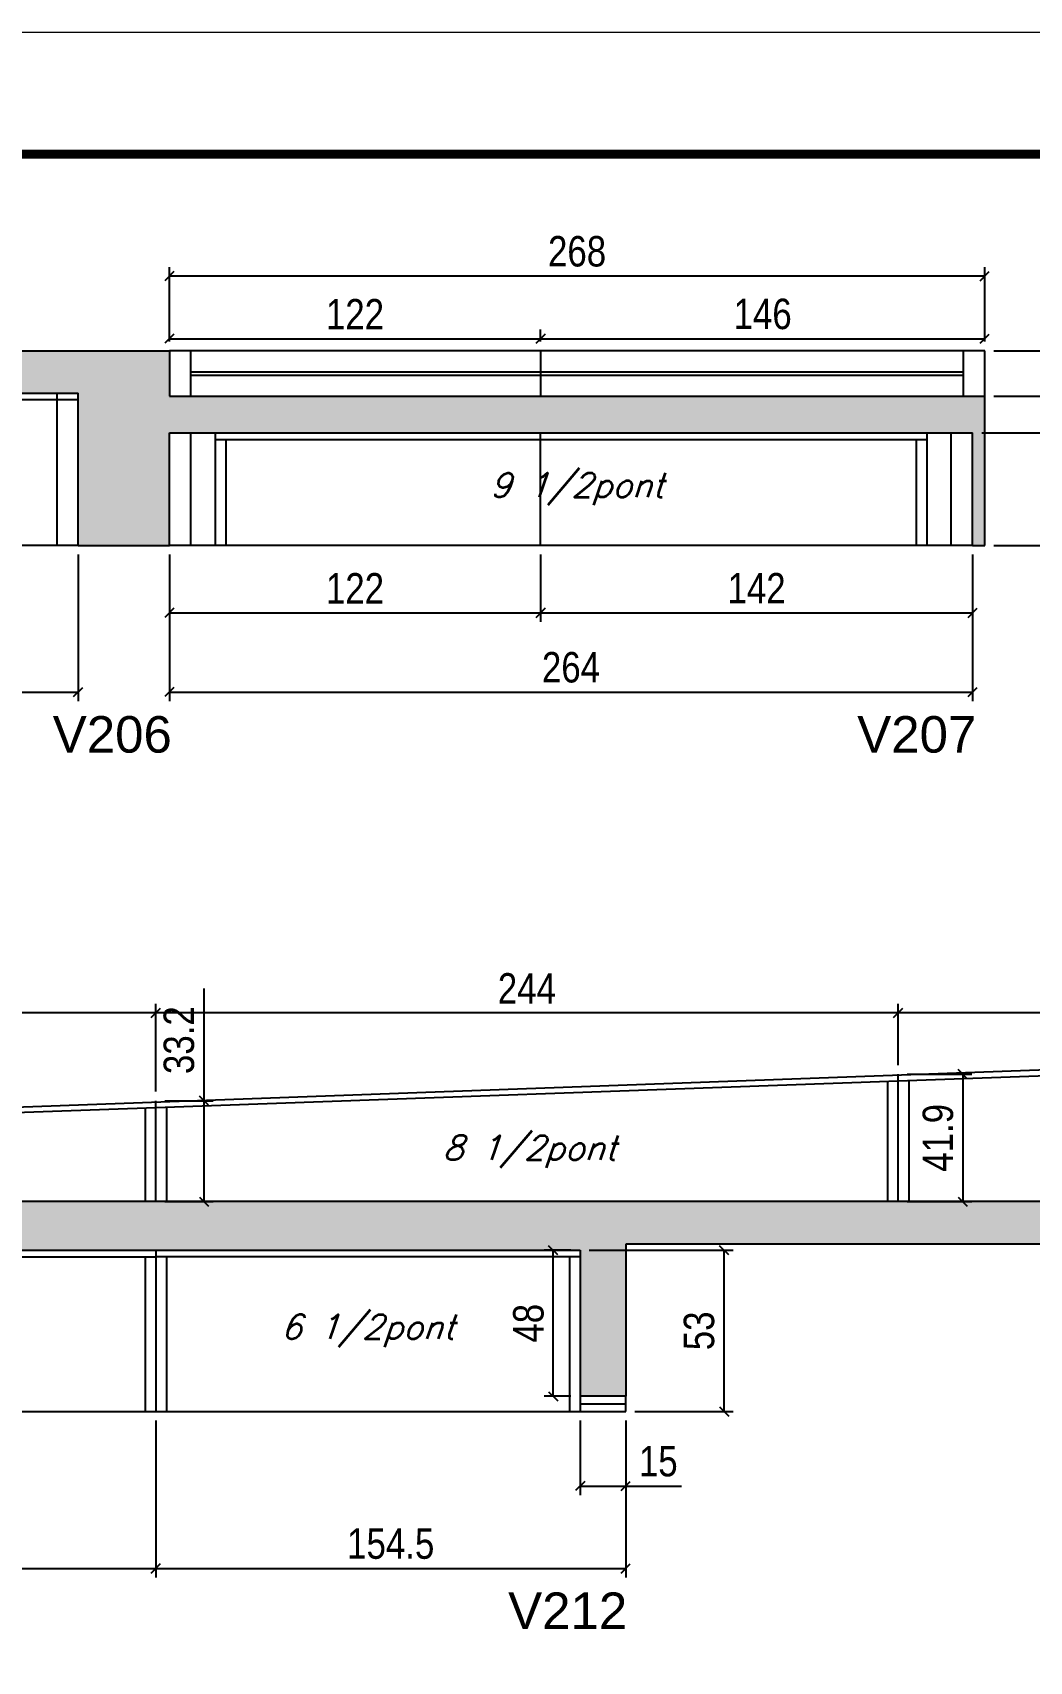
# Model space of a CAD drawing. Extents: x 2603 to 22413, y 1253 to 30260.
# Drawn here: x 3258 to 3586, y 15551 to 16086 of the extents above; entities that cross this region are included whole.
import ezdxf

# ---------------------------------------------------------------- set-up
doc = ezdxf.new("R2010")
doc.units = 0
doc.linetypes.add('DASHED', pattern=[0.75, 0.5, -0.25])
for name, color, linetype in [('5', 5, 'Continuous'), ('COTA', 241, 'Continuous'), ('Painéis', 200, 'Continuous'), ('SARR_2.2x7', 40, 'Continuous'), ('SARR_3.5x7', 81, 'Continuous'), ('SARR_EDITAR', 141, 'Continuous'), ('texto', 7, 'Continuous')]:
    doc.layers.add(name, color=color, linetype=linetype)
doc.layers.add('Folhas', color=255, linetype='Continuous', lineweight=9)
doc.layers.add('SARRAFO DE PRESSAO', color=251, linetype='DASHED', lineweight=9)
doc.styles.add('COTA TECNICA', font='techl___.ttf', dxfattribs={"height": 10})
doc.styles.add('COTA TECNICA-50', font='techl___.ttf', dxfattribs={"height": 9})
doc.styles.add('Romans', font='romans.shx')
doc.styles.get("Standard").update_dxf_attribs({"font": 'arial.ttf'})
doc.dimstyles.new('COTA PAINEL-50', dxfattribs={"dimtxt": 9, "dimasz": 3, "dimexe": 3, "dimexo": 3, "dimgap": 3, "dimtad": 1, "dimdec": 1, "dimzin": 12, "dimdsep": 46, "dimtxsty": 'COTA TECNICA-50', "dimblk1": 'OBLIQUE', "dimblk2": 'OBLIQUE', "dimsah": 1, "dimcen": 0.9, "dimclrd": 4, "dimclre": 4, "dimclrt": 240, "dimadec": 1, "dimazin": 3, "dimtfac": 1, "dimtdec": 1, "dimtmove": 0, "dimatfit": 3, "dimfxl": 1, "dimtolj": 1, "dimtzin": 12, "dimarcsym": 0})
doc.dimstyles.new('PAINEL', dxfattribs={"dimtxt": 10, "dimasz": 3, "dimexe": 3, "dimexo": 3, "dimgap": 3, "dimtad": 1, "dimdec": 1, "dimzin": 12, "dimdsep": 46, "dimtxsty": 'COTA TECNICA', "dimblk1": 'OBLIQUE', "dimblk2": 'OBLIQUE', "dimsah": 1, "dimcen": 0.9, "dimclrd": 4, "dimclre": 4, "dimclrt": 240, "dimadec": 1, "dimazin": 3, "dimtfac": 1, "dimtdec": 1, "dimtmove": 0, "dimatfit": 3, "dimfxl": 1, "dimtolj": 1, "dimtzin": 12, "dimarcsym": 0})

# ---------------------------------------------------------------- blocks, each defined once
blk = doc.blocks.new('9999999999')
at = {"layer": 'Folhas'}
blk.add_lwpolyline([(98138.98, 34190.21), (99623.98, 34190.21), (99623.98, 35240.21), (98138.98, 35240.21)], close=True, dxfattribs=at)
at = {"layer": 'Folhas', "color": 30, "const_width": 3}
blk.add_lwpolyline([(98213.98, 34230.21), (99583.98, 34230.21), (99583.98, 35200.21), (98213.98, 35200.21)], close=True, dxfattribs=at)
blk = doc.blocks.new('_Oblique')
at = {"color": 0, "linetype": 'ByBlock', "lineweight": -2}
blk.add_line((-0.5, -0.5), (0.5, 0.5), dxfattribs=at)
blk = doc.blocks.new('*D358')
at = {"layer": 'COTA', "color": 4, "linetype": 'ByBlock', "lineweight": -2, "transparency": 16777216}
for p, q in [((3053.21, 15914.69), (3053.21, 15866.45)), ((3273.21, 15914.69), (3273.21, 15866.45)), ((3053.21, 15869.45), (3273.21, 15869.45))]:
    blk.add_line(p, q, dxfattribs=at)
at = {"layer": 'Defpoints', "color": 0, "linetype": 'ByBlock', "transparency": 16777216}
for p in [(3053.21, 15917.69), (3273.21, 15917.69), (3273.21, 15869.45)]:
    blk.add_point(p, dxfattribs=at)
at = {"layer": 'COTA', "color": 4, "linetype": 'ByBlock', "lineweight": -2, "transparency": 16777216, "xscale": 3, "yscale": 3, "zscale": 3, "rotation": 180}
blk.add_blockref('_Oblique', (3053.21, 15869.45), dxfattribs=at)
at = {"layer": 'COTA', "color": 4, "linetype": 'ByBlock', "lineweight": -2, "transparency": 16777216, "xscale": 3, "yscale": 3, "zscale": 3}
blk.add_blockref('_Oblique', (3273.21, 15869.45), dxfattribs=at)
at = {"layer": 'COTA', "color": 240, "linetype": 'ByBlock', "transparency": 16777216, "insert": (3163.21, 15877.04), "char_height": 9, "attachment_point": 5, "style": 'COTA TECNICA-50'}
blk.add_mtext('\\A1;220', dxfattribs=at)
blk = doc.blocks.new('*D1994')
at = {"layer": 'COTA', "color": 4, "linetype": 'ByBlock', "lineweight": -2, "transparency": 16777216}
for p, q in [((3303.21, 15914.69), (3303.21, 15866.45)), ((3567.21, 15914.69), (3567.21, 15866.45)), ((3303.21, 15869.45), (3567.21, 15869.45))]:
    blk.add_line(p, q, dxfattribs=at)
at = {"layer": 'Defpoints', "color": 0, "linetype": 'ByBlock', "transparency": 16777216}
for p in [(3303.21, 15917.69), (3567.21, 15917.69), (3567.21, 15869.45)]:
    blk.add_point(p, dxfattribs=at)
at = {"layer": 'COTA', "color": 4, "linetype": 'ByBlock', "lineweight": -2, "transparency": 16777216, "xscale": 3, "yscale": 3, "zscale": 3, "rotation": 180}
blk.add_blockref('_Oblique', (3303.21, 15869.45), dxfattribs=at)
at = {"layer": 'COTA', "color": 4, "linetype": 'ByBlock', "lineweight": -2, "transparency": 16777216, "xscale": 3, "yscale": 3, "zscale": 3}
blk.add_blockref('_Oblique', (3567.21, 15869.45), dxfattribs=at)
at = {"layer": 'COTA', "color": 240, "linetype": 'ByBlock', "transparency": 16777216, "insert": (3435.21, 15877.55), "char_height": 10, "attachment_point": 5, "style": 'COTA TECNICA'}
blk.add_mtext('\\A1;264', dxfattribs=at)
blk = doc.blocks.new('*D1995')
at = {"layer": 'COTA', "color": 4, "linetype": 'ByBlock', "lineweight": -2, "transparency": 16777216}
for p, q in [((3303.21, 15914.69), (3303.21, 15892.51)), ((3425.21, 15914.69), (3425.21, 15892.51)), ((3303.21, 15895.51), (3425.21, 15895.51))]:
    blk.add_line(p, q, dxfattribs=at)
at = {"layer": 'Defpoints', "color": 0, "linetype": 'ByBlock', "transparency": 16777216}
for p in [(3303.21, 15917.69), (3425.21, 15917.69), (3425.21, 15895.51)]:
    blk.add_point(p, dxfattribs=at)
at = {"layer": 'COTA', "color": 4, "linetype": 'ByBlock', "lineweight": -2, "transparency": 16777216, "xscale": 3, "yscale": 3, "zscale": 3, "rotation": 180}
blk.add_blockref('_Oblique', (3303.21, 15895.51), dxfattribs=at)
at = {"layer": 'COTA', "color": 4, "linetype": 'ByBlock', "lineweight": -2, "transparency": 16777216, "xscale": 3, "yscale": 3, "zscale": 3}
blk.add_blockref('_Oblique', (3425.21, 15895.51), dxfattribs=at)
at = {"layer": 'COTA', "color": 240, "linetype": 'ByBlock', "transparency": 16777216, "insert": (3364.21, 15903.57), "char_height": 10, "attachment_point": 5, "style": 'COTA TECNICA'}
blk.add_mtext('\\A1;122', dxfattribs=at)
blk = doc.blocks.new('*D1996')
at = {"layer": 'COTA', "color": 4, "linetype": 'ByBlock', "lineweight": -2, "transparency": 16777216}
for p, q in [((3425.21, 15914.69), (3425.21, 15892.51)), ((3567.21, 15914.69), (3567.21, 15892.51)), ((3425.21, 15895.51), (3567.21, 15895.51))]:
    blk.add_line(p, q, dxfattribs=at)
at = {"layer": 'Defpoints', "color": 0, "linetype": 'ByBlock', "transparency": 16777216}
for p in [(3425.21, 15917.69), (3567.21, 15917.69), (3567.21, 15895.51)]:
    blk.add_point(p, dxfattribs=at)
at = {"layer": 'COTA', "color": 4, "linetype": 'ByBlock', "lineweight": -2, "transparency": 16777216, "xscale": 3, "yscale": 3, "zscale": 3, "rotation": 180}
blk.add_blockref('_Oblique', (3425.21, 15895.51), dxfattribs=at)
at = {"layer": 'COTA', "color": 4, "linetype": 'ByBlock', "lineweight": -2, "transparency": 16777216, "xscale": 3, "yscale": 3, "zscale": 3}
blk.add_blockref('_Oblique', (3567.21, 15895.51), dxfattribs=at)
at = {"layer": 'COTA', "color": 240, "linetype": 'ByBlock', "transparency": 16777216, "insert": (3496.21, 15903.59), "char_height": 10, "attachment_point": 5, "style": 'COTA TECNICA'}
blk.add_mtext('\\A1;142', dxfattribs=at)
blk = doc.blocks.new('*D2000')
at = {"layer": 'COTA', "color": 4, "linetype": 'ByBlock', "lineweight": -2, "transparency": 16777216}
for p, q in [((3054.71, 15629.95), (3054.71, 15578.34)), ((3298.71, 15629.95), (3298.71, 15578.34)), ((3054.71, 15581.34), (3298.71, 15581.34))]:
    blk.add_line(p, q, dxfattribs=at)
at = {"layer": 'Defpoints', "color": 0, "linetype": 'ByBlock', "transparency": 16777216}
for p in [(3054.71, 15632.95), (3298.71, 15632.95), (3298.71, 15581.34)]:
    blk.add_point(p, dxfattribs=at)
at = {"layer": 'COTA', "color": 4, "linetype": 'ByBlock', "lineweight": -2, "transparency": 16777216, "xscale": 3, "yscale": 3, "zscale": 3, "rotation": 180}
blk.add_blockref('_Oblique', (3054.71, 15581.34), dxfattribs=at)
at = {"layer": 'COTA', "color": 4, "linetype": 'ByBlock', "lineweight": -2, "transparency": 16777216, "xscale": 3, "yscale": 3, "zscale": 3}
blk.add_blockref('_Oblique', (3298.71, 15581.34), dxfattribs=at)
at = {"layer": 'COTA', "color": 240, "linetype": 'ByBlock', "transparency": 16777216, "insert": (3176.71, 15589.41), "char_height": 10, "attachment_point": 5, "style": 'COTA TECNICA'}
blk.add_mtext('\\A1;244', dxfattribs=at)
blk = doc.blocks.new('*D2001')
at = {"layer": 'COTA', "color": 4, "linetype": 'ByBlock', "lineweight": -2, "transparency": 16777216}
for p, q in [((3298.71, 15629.95), (3298.71, 15578.34)), ((3453.21, 15629.95), (3453.21, 15578.34)), ((3298.71, 15581.34), (3453.21, 15581.34))]:
    blk.add_line(p, q, dxfattribs=at)
at = {"layer": 'Defpoints', "color": 0, "linetype": 'ByBlock', "transparency": 16777216}
for p in [(3298.71, 15632.95), (3453.21, 15632.95), (3453.21, 15581.34)]:
    blk.add_point(p, dxfattribs=at)
at = {"layer": 'COTA', "color": 4, "linetype": 'ByBlock', "lineweight": -2, "transparency": 16777216, "xscale": 3, "yscale": 3, "zscale": 3, "rotation": 180}
blk.add_blockref('_Oblique', (3298.71, 15581.34), dxfattribs=at)
at = {"layer": 'COTA', "color": 4, "linetype": 'ByBlock', "lineweight": -2, "transparency": 16777216, "xscale": 3, "yscale": 3, "zscale": 3}
blk.add_blockref('_Oblique', (3453.21, 15581.34), dxfattribs=at)
at = {"layer": 'COTA', "color": 240, "linetype": 'ByBlock', "transparency": 16777216, "insert": (3375.96, 15589.45), "char_height": 10, "attachment_point": 5, "style": 'COTA TECNICA'}
blk.add_mtext('\\A1;154.5', dxfattribs=at)
blk = doc.blocks.new('*D1935')
at = {"layer": 'COTA', "color": 4, "linetype": 'ByBlock', "lineweight": -2, "transparency": 16777216}
for p, q in [((3570.21, 15954.69), (3607.09, 15954.69)), ((3604.09, 15917.69), (3604.09, 15954.69)), ((3574.21, 15917.69), (3607.09, 15917.69))]:
    blk.add_line(p, q, dxfattribs=at)
at = {"layer": 'Defpoints', "color": 0, "linetype": 'ByBlock', "transparency": 16777216}
for p in [(3567.21, 15954.69), (3604.09, 15954.69), (3571.21, 15917.69)]:
    blk.add_point(p, dxfattribs=at)
at = {"layer": 'COTA', "color": 4, "linetype": 'ByBlock', "lineweight": -2, "transparency": 16777216, "xscale": 3, "yscale": 3, "zscale": 3}
for p, rotation in [((3604.09, 15954.69), 90), ((3604.09, 15917.69), 270)]:
    blk.add_blockref('_Oblique', p, dxfattribs=dict(at, rotation=rotation))
at = {"layer": 'COTA', "color": 240, "linetype": 'ByBlock', "transparency": 16777216, "insert": (3595.87, 15936.19), "char_height": 10, "attachment_point": 5, "rotation": 90, "style": 'COTA TECNICA'}
blk.add_mtext('\\A1;37', dxfattribs=at)
blk = doc.blocks.new('*D1936')
at = {"layer": 'COTA', "color": 4, "linetype": 'ByBlock', "lineweight": -2, "transparency": 16777216}
for p, q in [((3574.21, 15966.69), (3607.09, 15966.69)), ((3604.09, 15954.69), (3604.09, 15966.69)), ((3570.21, 15954.69), (3607.09, 15954.69))]:
    blk.add_line(p, q, dxfattribs=at)
at = {"layer": 'Defpoints', "color": 0, "linetype": 'ByBlock', "transparency": 16777216}
for p in [(3571.21, 15966.69), (3604.09, 15966.69), (3567.21, 15954.69)]:
    blk.add_point(p, dxfattribs=at)
at = {"layer": 'COTA', "color": 4, "linetype": 'ByBlock', "lineweight": -2, "transparency": 16777216, "xscale": 3, "yscale": 3, "zscale": 3}
for p, rotation in [((3604.09, 15966.69), 90), ((3604.09, 15954.69), 270)]:
    blk.add_blockref('_Oblique', p, dxfattribs=dict(at, rotation=rotation))
at = {"layer": 'COTA', "color": 240, "linetype": 'ByBlock', "transparency": 16777216, "insert": (3596.04, 15960.69), "char_height": 10, "attachment_point": 5, "rotation": 90, "style": 'COTA TECNICA'}
blk.add_mtext('\\A1;12', dxfattribs=at)
blk = doc.blocks.new('*D1937')
at = {"layer": 'COTA', "color": 4, "linetype": 'ByBlock', "lineweight": -2, "transparency": 16777216}
for p, q in [((3604.09, 15981.69), (3604.09, 16000.06)), ((3574.21, 15981.69), (3607.09, 15981.69)), ((3604.09, 15966.69), (3604.09, 15981.69)), ((3574.21, 15966.69), (3607.09, 15966.69))]:
    blk.add_line(p, q, dxfattribs=at)
at = {"layer": 'Defpoints', "color": 0, "linetype": 'ByBlock', "transparency": 16777216}
for p in [(3571.21, 15981.69), (3604.09, 15981.69), (3571.21, 15966.69)]:
    blk.add_point(p, dxfattribs=at)
at = {"layer": 'COTA', "color": 4, "linetype": 'ByBlock', "lineweight": -2, "transparency": 16777216, "xscale": 3, "yscale": 3, "zscale": 3}
for p, rotation in [((3604.09, 15981.69), 90), ((3604.09, 15966.69), 270)]:
    blk.add_blockref('_Oblique', p, dxfattribs=dict(at, rotation=rotation))
at = {"layer": 'COTA', "color": 240, "linetype": 'ByBlock', "transparency": 16777216, "insert": (3595.98, 15992.38), "char_height": 10, "attachment_point": 5, "rotation": 90, "style": 'COTA TECNICA'}
blk.add_mtext('\\A1;15', dxfattribs=at)
blk = doc.blocks.new('*D1938')
at = {"layer": 'COTA', "color": 4, "linetype": 'ByBlock', "lineweight": -2, "transparency": 16777216}
for p, q in [((3574.21, 15981.69), (3638.56, 15981.69)), ((3635.56, 15917.69), (3635.56, 15981.69)), ((3574.21, 15917.69), (3638.56, 15917.69))]:
    blk.add_line(p, q, dxfattribs=at)
at = {"layer": 'Defpoints', "color": 0, "linetype": 'ByBlock', "transparency": 16777216}
for p in [(3571.21, 15981.69), (3635.56, 15981.69), (3571.21, 15917.69)]:
    blk.add_point(p, dxfattribs=at)
at = {"layer": 'COTA', "color": 4, "linetype": 'ByBlock', "lineweight": -2, "transparency": 16777216, "xscale": 3, "yscale": 3, "zscale": 3}
for p, rotation in [((3635.56, 15981.69), 90), ((3635.56, 15917.69), 270)]:
    blk.add_blockref('_Oblique', p, dxfattribs=dict(at, rotation=rotation))
at = {"layer": 'COTA', "color": 240, "linetype": 'ByBlock', "transparency": 16777216, "insert": (3627.46, 15949.69), "char_height": 10, "attachment_point": 5, "rotation": 90, "style": 'COTA TECNICA'}
blk.add_mtext('\\A1;64', dxfattribs=at)
blk = doc.blocks.new('*D1939')
at = {"layer": 'COTA', "color": 4, "linetype": 'ByBlock', "lineweight": -2, "transparency": 16777216}
for p, q in [((3435.21, 15685.95), (3426.35, 15685.95)), ((3429.35, 15637.95), (3429.35, 15685.95)), ((3435.21, 15637.95), (3426.35, 15637.95))]:
    blk.add_line(p, q, dxfattribs=at)
at = {"layer": 'Defpoints', "color": 0, "linetype": 'ByBlock', "transparency": 16777216}
for p in [(3429.35, 15685.95), (3438.21, 15685.95), (3438.21, 15637.95)]:
    blk.add_point(p, dxfattribs=at)
at = {"layer": 'COTA', "color": 4, "linetype": 'ByBlock', "lineweight": -2, "transparency": 16777216, "xscale": 3, "yscale": 3, "zscale": 3}
for p, rotation in [((3429.35, 15685.95), 90), ((3429.35, 15637.95), 270)]:
    blk.add_blockref('_Oblique', p, dxfattribs=dict(at, rotation=rotation))
at = {"layer": 'COTA', "color": 240, "linetype": 'ByBlock', "transparency": 16777216, "insert": (3421.26, 15661.95), "char_height": 10, "attachment_point": 5, "rotation": 90, "style": 'COTA TECNICA'}
blk.add_mtext('\\A1;48', dxfattribs=at)
blk = doc.blocks.new('*D1940')
at = {"layer": 'COTA', "color": 4, "linetype": 'ByBlock', "lineweight": -2, "transparency": 16777216}
for p, q in [((3438.21, 15629.95), (3438.21, 15605.43)), ((3453.21, 15629.95), (3453.21, 15605.43)), ((3438.21, 15608.43), (3453.21, 15608.43)), ((3453.21, 15608.43), (3471.58, 15608.43))]:
    blk.add_line(p, q, dxfattribs=at)
at = {"layer": 'Defpoints', "color": 0, "linetype": 'ByBlock', "transparency": 16777216}
for p in [(3438.21, 15632.95), (3453.21, 15632.95), (3453.21, 15608.43)]:
    blk.add_point(p, dxfattribs=at)
at = {"layer": 'COTA', "color": 4, "linetype": 'ByBlock', "lineweight": -2, "transparency": 16777216, "xscale": 3, "yscale": 3, "zscale": 3, "rotation": 180}
blk.add_blockref('_Oblique', (3438.21, 15608.43), dxfattribs=at)
at = {"layer": 'COTA', "color": 4, "linetype": 'ByBlock', "lineweight": -2, "transparency": 16777216, "xscale": 3, "yscale": 3, "zscale": 3}
blk.add_blockref('_Oblique', (3453.21, 15608.43), dxfattribs=at)
at = {"layer": 'COTA', "color": 240, "linetype": 'ByBlock', "transparency": 16777216, "insert": (3463.9, 15616.54), "char_height": 10, "attachment_point": 5, "style": 'COTA TECNICA'}
blk.add_mtext('\\A1;15', dxfattribs=at)
blk = doc.blocks.new('*D1944')
at = {"layer": 'COTA', "color": 4, "linetype": 'ByBlock', "lineweight": -2, "transparency": 16777216}
for p, q in [((3542.71, 15746.84), (3542.71, 15766.96)), ((3786.71, 15755.58), (3786.71, 15766.96)), ((3786.71, 15763.96), (3542.71, 15763.96))]:
    blk.add_line(p, q, dxfattribs=at)
at = {"layer": 'Defpoints', "color": 0, "linetype": 'ByBlock', "transparency": 16777216}
for p in [(3542.71, 15763.96), (3786.71, 15752.58), (3542.71, 15743.84)]:
    blk.add_point(p, dxfattribs=at)
at = {"layer": 'COTA', "color": 4, "linetype": 'ByBlock', "lineweight": -2, "transparency": 16777216, "xscale": 3, "yscale": 3, "zscale": 3, "rotation": 180}
blk.add_blockref('_Oblique', (3542.71, 15763.96), dxfattribs=at)
at = {"layer": 'COTA', "color": 4, "linetype": 'ByBlock', "lineweight": -2, "transparency": 16777216, "xscale": 3, "yscale": 3, "zscale": 3}
blk.add_blockref('_Oblique', (3786.71, 15763.96), dxfattribs=at)
at = {"layer": 'COTA', "color": 240, "linetype": 'ByBlock', "transparency": 16777216, "insert": (3664.71, 15772.04), "char_height": 10, "attachment_point": 5, "style": 'COTA TECNICA'}
blk.add_mtext('\\A1;244', dxfattribs=at)
blk = doc.blocks.new('*D1945')
at = {"layer": 'COTA', "color": 4, "linetype": 'ByBlock', "lineweight": -2, "transparency": 16777216}
for p, q in [((3298.71, 15738.11), (3298.71, 15766.96)), ((3542.71, 15746.84), (3542.71, 15766.96)), ((3542.71, 15763.96), (3298.71, 15763.96))]:
    blk.add_line(p, q, dxfattribs=at)
at = {"layer": 'Defpoints', "color": 0, "linetype": 'ByBlock', "transparency": 16777216}
for p in [(3298.71, 15763.96), (3542.71, 15743.84), (3298.71, 15735.11)]:
    blk.add_point(p, dxfattribs=at)
at = {"layer": 'COTA', "color": 4, "linetype": 'ByBlock', "lineweight": -2, "transparency": 16777216, "xscale": 3, "yscale": 3, "zscale": 3, "rotation": 180}
blk.add_blockref('_Oblique', (3298.71, 15763.96), dxfattribs=at)
at = {"layer": 'COTA', "color": 4, "linetype": 'ByBlock', "lineweight": -2, "transparency": 16777216, "xscale": 3, "yscale": 3, "zscale": 3}
blk.add_blockref('_Oblique', (3542.71, 15763.96), dxfattribs=at)
at = {"layer": 'COTA', "color": 240, "linetype": 'ByBlock', "transparency": 16777216, "insert": (3420.71, 15772.04), "char_height": 10, "attachment_point": 5, "style": 'COTA TECNICA'}
blk.add_mtext('\\A1;244', dxfattribs=at)
blk = doc.blocks.new('*D1946')
at = {"layer": 'COTA', "color": 4, "linetype": 'ByBlock', "lineweight": -2, "transparency": 16777216}
for p, q in [((3054.71, 15729.38), (3054.71, 15766.96)), ((3298.71, 15738.11), (3298.71, 15766.96)), ((3298.71, 15763.96), (3054.71, 15763.96))]:
    blk.add_line(p, q, dxfattribs=at)
at = {"layer": 'Defpoints', "color": 0, "linetype": 'ByBlock', "transparency": 16777216}
for p in [(3054.71, 15763.96), (3298.71, 15735.11), (3054.71, 15726.38)]:
    blk.add_point(p, dxfattribs=at)
at = {"layer": 'COTA', "color": 4, "linetype": 'ByBlock', "lineweight": -2, "transparency": 16777216, "xscale": 3, "yscale": 3, "zscale": 3, "rotation": 180}
blk.add_blockref('_Oblique', (3054.71, 15763.96), dxfattribs=at)
at = {"layer": 'COTA', "color": 4, "linetype": 'ByBlock', "lineweight": -2, "transparency": 16777216, "xscale": 3, "yscale": 3, "zscale": 3}
blk.add_blockref('_Oblique', (3298.71, 15763.96), dxfattribs=at)
at = {"layer": 'COTA', "color": 240, "linetype": 'ByBlock', "transparency": 16777216, "insert": (3176.71, 15772.04), "char_height": 10, "attachment_point": 5, "style": 'COTA TECNICA'}
blk.add_mtext('\\A1;244', dxfattribs=at)
blk = doc.blocks.new('*D1949')
at = {"layer": 'COTA', "color": 4, "linetype": 'ByBlock', "lineweight": -2, "transparency": 16777216}
for p, q in [((3314.58, 15735.11), (3314.58, 15771.95)), ((3301.71, 15735.11), (3317.58, 15735.11)), ((3314.58, 15701.95), (3314.58, 15735.11)), ((3301.71, 15701.95), (3317.58, 15701.95))]:
    blk.add_line(p, q, dxfattribs=at)
at = {"layer": 'Defpoints', "color": 0, "linetype": 'ByBlock', "transparency": 16777216}
for p in [(3298.71, 15735.11), (3314.58, 15735.11), (3298.71, 15701.95)]:
    blk.add_point(p, dxfattribs=at)
at = {"layer": 'COTA', "color": 4, "linetype": 'ByBlock', "lineweight": -2, "transparency": 16777216, "xscale": 3, "yscale": 3, "zscale": 3}
for p, rotation in [((3314.58, 15735.11), 90), ((3314.58, 15701.95), 270)]:
    blk.add_blockref('_Oblique', p, dxfattribs=dict(at, rotation=rotation))
at = {"layer": 'COTA', "color": 240, "linetype": 'ByBlock', "transparency": 16777216, "insert": (3306.37, 15755.03), "char_height": 10, "attachment_point": 5, "rotation": 90, "style": 'COTA TECNICA'}
blk.add_mtext('\\A1;33.2', dxfattribs=at)
blk = doc.blocks.new('*D1950')
at = {"layer": 'COTA', "color": 4, "linetype": 'ByBlock', "lineweight": -2, "transparency": 16777216}
for p, q in [((3545.71, 15743.84), (3566.97, 15743.84)), ((3563.97, 15743.84), (3563.97, 15701.95)), ((3545.71, 15701.95), (3566.97, 15701.95))]:
    blk.add_line(p, q, dxfattribs=at)
at = {"layer": 'Defpoints', "color": 0, "linetype": 'ByBlock', "transparency": 16777216}
for p in [(3542.71, 15743.84), (3542.71, 15701.95), (3563.97, 15701.95)]:
    blk.add_point(p, dxfattribs=at)
at = {"layer": 'COTA', "color": 4, "linetype": 'ByBlock', "lineweight": -2, "transparency": 16777216, "xscale": 3, "yscale": 3, "zscale": 3}
for p, rotation in [((3563.97, 15743.84), 90), ((3563.97, 15701.95), 270)]:
    blk.add_blockref('_Oblique', p, dxfattribs=dict(at, rotation=rotation))
at = {"layer": 'COTA', "color": 240, "linetype": 'ByBlock', "transparency": 16777216, "insert": (3555.87, 15722.9), "char_height": 10, "attachment_point": 5, "rotation": 90, "style": 'COTA TECNICA'}
blk.add_mtext('\\A1;41.9', dxfattribs=at)
blk = doc.blocks.new('*D1587')
at = {"layer": 'COTA', "color": 4, "linetype": 'ByBlock', "lineweight": -2, "transparency": 16777216}
for p, q in [((3303.21, 15984.69), (3303.21, 16009.19)), ((3571.21, 16006.19), (3303.21, 16006.19)), ((3571.21, 15984.69), (3571.21, 16009.19))]:
    blk.add_line(p, q, dxfattribs=at)
at = {"layer": 'Defpoints', "color": 0, "linetype": 'ByBlock', "transparency": 16777216}
for p in [(3303.21, 16006.19), (3303.21, 15981.69), (3571.21, 15981.69)]:
    blk.add_point(p, dxfattribs=at)
at = {"layer": 'COTA', "color": 4, "linetype": 'ByBlock', "lineweight": -2, "transparency": 16777216, "xscale": 3, "yscale": 3, "zscale": 3, "rotation": 180}
blk.add_blockref('_Oblique', (3303.21, 16006.19), dxfattribs=at)
at = {"layer": 'COTA', "color": 4, "linetype": 'ByBlock', "lineweight": -2, "transparency": 16777216, "xscale": 3, "yscale": 3, "zscale": 3}
blk.add_blockref('_Oblique', (3571.21, 16006.19), dxfattribs=at)
at = {"layer": 'COTA', "color": 240, "linetype": 'ByBlock', "transparency": 16777216, "insert": (3437.21, 16014.31), "char_height": 10, "attachment_point": 5, "style": 'COTA TECNICA'}
blk.add_mtext('\\A1;268', dxfattribs=at)
blk = doc.blocks.new('*D1588')
at = {"layer": 'COTA', "color": 4, "linetype": 'ByBlock', "lineweight": -2, "transparency": 16777216}
for p, q in [((3303.21, 15984.69), (3303.21, 15988.62)), ((3303.21, 15985.62), (3425.21, 15985.62)), ((3425.21, 15984.69), (3425.21, 15988.62))]:
    blk.add_line(p, q, dxfattribs=at)
at = {"layer": 'Defpoints', "color": 0, "linetype": 'ByBlock', "transparency": 16777216}
for p in [(3425.21, 15985.62), (3303.21, 15981.69), (3425.21, 15981.69)]:
    blk.add_point(p, dxfattribs=at)
at = {"layer": 'COTA', "color": 4, "linetype": 'ByBlock', "lineweight": -2, "transparency": 16777216, "xscale": 3, "yscale": 3, "zscale": 3, "rotation": 180}
blk.add_blockref('_Oblique', (3303.21, 15985.62), dxfattribs=at)
at = {"layer": 'COTA', "color": 4, "linetype": 'ByBlock', "lineweight": -2, "transparency": 16777216, "xscale": 3, "yscale": 3, "zscale": 3}
blk.add_blockref('_Oblique', (3425.21, 15985.62), dxfattribs=at)
at = {"layer": 'COTA', "color": 240, "linetype": 'ByBlock', "transparency": 16777216, "insert": (3364.21, 15993.68), "char_height": 10, "attachment_point": 5, "style": 'COTA TECNICA'}
blk.add_mtext('\\A1;122', dxfattribs=at)
blk = doc.blocks.new('*D1589')
at = {"layer": 'COTA', "color": 4, "linetype": 'ByBlock', "lineweight": -2, "transparency": 16777216}
for p, q in [((3425.21, 15984.69), (3425.21, 15988.62)), ((3425.21, 15985.62), (3571.21, 15985.62)), ((3571.21, 15984.69), (3571.21, 15988.62))]:
    blk.add_line(p, q, dxfattribs=at)
at = {"layer": 'Defpoints', "color": 0, "linetype": 'ByBlock', "transparency": 16777216}
for p in [(3571.21, 15985.62), (3425.21, 15981.69), (3571.21, 15981.69)]:
    blk.add_point(p, dxfattribs=at)
at = {"layer": 'COTA', "color": 4, "linetype": 'ByBlock', "lineweight": -2, "transparency": 16777216, "xscale": 3, "yscale": 3, "zscale": 3, "rotation": 180}
blk.add_blockref('_Oblique', (3425.21, 15985.62), dxfattribs=at)
at = {"layer": 'COTA', "color": 4, "linetype": 'ByBlock', "lineweight": -2, "transparency": 16777216, "xscale": 3, "yscale": 3, "zscale": 3}
blk.add_blockref('_Oblique', (3571.21, 15985.62), dxfattribs=at)
at = {"layer": 'COTA', "color": 240, "linetype": 'ByBlock', "transparency": 16777216, "insert": (3498.21, 15993.72), "char_height": 10, "attachment_point": 5, "style": 'COTA TECNICA'}
blk.add_mtext('\\A1;146', dxfattribs=at)
blk = doc.blocks.new('*D1590')
at = {"layer": 'COTA', "color": 4, "linetype": 'ByBlock', "lineweight": -2, "transparency": 16777216}
for p, q in [((3441.21, 15685.95), (3488.56, 15685.95)), ((3485.56, 15632.95), (3485.56, 15685.95)), ((3456.21, 15632.95), (3488.56, 15632.95))]:
    blk.add_line(p, q, dxfattribs=at)
at = {"layer": 'Defpoints', "color": 0, "linetype": 'ByBlock', "transparency": 16777216}
for p in [(3438.21, 15685.95), (3485.56, 15685.95), (3453.21, 15632.95)]:
    blk.add_point(p, dxfattribs=at)
at = {"layer": 'COTA', "color": 4, "linetype": 'ByBlock', "lineweight": -2, "transparency": 16777216, "xscale": 3, "yscale": 3, "zscale": 3}
for p, rotation in [((3485.56, 15685.95), 90), ((3485.56, 15632.95), 270)]:
    blk.add_blockref('_Oblique', p, dxfattribs=dict(at, rotation=rotation))
at = {"layer": 'COTA', "color": 240, "linetype": 'ByBlock', "transparency": 16777216, "insert": (3477.34, 15659.45), "char_height": 10, "attachment_point": 5, "rotation": 90, "style": 'COTA TECNICA'}
blk.add_mtext('\\A1;53', dxfattribs=at)

msp = doc.modelspace()

# ---------------------------------------------------------------- hatches: boundary and pattern name
at = {"layer": 'COTA', "linetype": 'ByBlock'}
h = msp.add_hatch(dxfattribs=at)
h.set_pattern_fill('AR-CONC', color=256, scale=0.03)
h.set_pattern_definition([(50, (-126372.613, -5344.207), (5.46554007, -0.47817257), [0.5715, -6.2865]), (355, (-126372.613, -5344.207), (-1.05730264, 5.73170536), [0.4572, -5.02921753]), (100.4514447, (-126372.1577, -5344.247), (4.40823741, 5.25353256), [0.48570026, -5.34270734]), (46.1842, (-126372.613, -5342.683), (8.13237123, -1.26126984), [0.85725, -9.42975]), (96.6355576, (-126371.9354, -5342.788), (7.122124, 7.42278374), [0.7285507, -8.01406824]), (351.184151, (-126372.613, -5342.683), (7.122124, 7.42278374), [0.685799, -7.54379196]), (21, (-126371.851, -5343.064), (4.54843174, -3.06795595), [0.5715, -6.2865]), (326, (-126371.851, -5343.064), (1.85406085, 5.52563898), [0.4572, -5.0292]), (71.451445, (-126371.472, -5343.32), (6.40249258, 2.45768307), [0.48570026, -5.34269813]), (37.5, (-126372.6131, -5344.207), (0.092658098, 2.536651166), [0, -4.96824, 0, -5.1054, 0, -5.04825]), (7.5, (-126372.613, -5344.207), (2.004589875, 3.005417245), [0, -2.91084, 0, -4.85394, 0, -1.92405]), (327.5, (-126374.3124, -5344.207), (4.067717855, -0.17186232), [0, -1.905, 0, -5.9436, 0, -7.8867]), (317.5, (-126375.0744, -5344.207), (4.44387544, 0.76279473), [0, -2.4765, 0, -3.94716, 0, -5.6007])])
h.paths.add_polyline_path([(3303.21, 15966.69), (3303.21, 15981.69), (2809.21, 15981.69), (2809.21, 15967.69), (3273.21, 15967.69), (3273.21, 15917.69), (3303.21, 15917.69), (3303.21, 15954.69), (3567.21, 15954.69), (3567.21, 15917.69), (3571.21, 15917.69), (3571.21, 15966.69)])
h = msp.add_hatch(dxfattribs=at)
h.set_pattern_fill('AR-CONC', color=256, scale=0.03)
h.set_pattern_definition([(50, (-126372.613, -5324.7312), (5.46554007, -0.47817257), [0.5715, -6.2865]), (355, (-126372.613, -5324.731), (-1.05730264, 5.73170536), [0.4572, -5.02921753]), (100.4514447, (-126372.1577, -5324.771), (4.40823741, 5.25353256), [0.48570026, -5.34270734]), (46.1842, (-126372.613, -5323.207), (8.13237123, -1.26126984), [0.85725, -9.42975]), (96.6355576, (-126371.9354, -5323.312), (7.122124, 7.42278374), [0.7285507, -8.01406824]), (351.184151, (-126372.613, -5323.207), (7.122124, 7.42278374), [0.685799, -7.54379196]), (21, (-126371.851, -5323.5882), (4.54843174, -3.06795595), [0.5715, -6.2865]), (326, (-126371.851, -5323.588), (1.85406085, 5.52563898), [0.4572, -5.0292]), (71.451445, (-126371.472, -5323.844), (6.40249258, 2.45768307), [0.48570026, -5.34269813]), (37.5, (-126372.6131, -5324.7312), (0.092658098, 2.536651166), [0, -4.96824, 0, -5.1054, 0, -5.04825]), (7.5, (-126372.613, -5324.7312), (2.004589875, 3.005417245), [0, -2.91084, 0, -4.85394, 0, -1.92405]), (327.5, (-126374.3124, -5324.7312), (4.067717855, -0.17186232), [0, -1.905, 0, -5.9436, 0, -7.8867]), (317.5, (-126375.0744, -5324.7312), (4.44387544, 0.76279473), [0, -2.4765, 0, -3.94716, 0, -5.6007])])
h.paths.add_polyline_path([(3438.21, 15637.95), (3453.21, 15637.95), (3453.21, 15687.95), (3908.21, 15687.95), (3908.21, 15701.95), (2810.71, 15701.95), (2810.71, 15637.95), (2850.71, 15637.95), (2850.71, 15685.95), (3438.21, 15685.95)])

# ---------------------------------------------------------------- linework, layer by layer
for p, q in [((2809.21, 15981.69), (3303.21, 15981.69)), ((3571.21, 15917.69), (3571.21, 15966.69)), ((3273.21, 15917.69), (3303.21, 15917.69)), ((3567.21, 15917.69), (3571.21, 15917.69)), ((3908.21, 15687.95), (3453.21, 15687.95)), ((3453.21, 15687.95), (3453.21, 15637.95)), ((3438.21, 15637.95), (3438.21, 15632.95))]:
    msp.add_line(p, q, dxfattribs=at)
at = {"layer": 'Painéis', "linetype": 'Continuous'}
for p, q in [((3303.21, 15981.69), (3303.21, 15966.69)), ((3571.21, 15981.69), (3303.21, 15981.69)), ((3425.21, 15981.69), (3425.21, 15966.69)), ((3571.21, 15966.69), (3571.21, 15981.69)), ((2809.21, 15967.69), (3273.21, 15967.69)), ((2809.21, 15965.69), (3273.21, 15965.69)), ((3273.21, 15917.69), (3273.21, 15967.69)), ((3303.21, 15966.69), (3571.21, 15966.69)), ((3303.21, 15954.69), (3567.21, 15954.69)), ((3303.21, 15917.69), (3303.21, 15954.69)), ((3425.21, 15917.69), (3425.21, 15954.69)), ((3567.21, 15917.69), (3567.21, 15954.69)), ((3273.21, 15917.69), (2809.21, 15917.69)), ((3567.21, 15917.69), (3303.21, 15917.69)), ((2810.71, 15716.95), (3908.21, 15756.92)), ((3542.71, 15701.95), (3542.71, 15743.84)), ((3298.71, 15701.95), (3298.71, 15735.11)), ((3908.21, 15701.95), (2810.71, 15701.95)), ((2850.71, 15685.95), (3438.21, 15685.95)), ((3298.71, 15685.95), (3298.71, 15632.95)), ((3438.21, 15685.95), (3438.21, 15637.95)), ((3453.21, 15637.95), (3438.21, 15637.95)), ((3453.21, 15632.95), (3453.21, 15637.95)), ((2810.71, 15632.95), (3453.21, 15632.95))]:
    msp.add_line(p, q, dxfattribs=at)
at = {"layer": 'SARR_2.2x7', "linetype": 'Continuous'}
for p, q in [((3310.21, 15966.69), (3310.21, 15981.69)), ((3564.21, 15966.69), (3564.21, 15981.69)), ((3310.21, 15974.69), (3564.21, 15974.69)), ((3310.21, 15973.69), (3564.21, 15973.69)), ((3266.21, 15967.69), (3266.21, 15917.69)), ((3310.21, 15917.69), (3310.21, 15954.69)), ((3560.21, 15917.69), (3560.21, 15954.69)), ((3318.21, 15952.49), (3552.21, 15952.49)), ((3542.71, 15741.64), (3786.71, 15750.37)), ((3298.71, 15732.91), (3542.71, 15741.64)), ((3054.71, 15724.18), (3298.71, 15732.91)), ((3054.71, 15683.75), (3298.71, 15683.75)), ((3438.21, 15683.75), (3298.71, 15683.75))]:
    msp.add_line(p, q, dxfattribs=at)
at = {"layer": 'SARR_3.5x7'}
for p, q in [((3318.21, 15954.69), (3318.21, 15917.69)), ((3552.21, 15954.69), (3552.21, 15917.69)), ((3321.71, 15952.49), (3321.71, 15917.69)), ((3548.71, 15952.49), (3548.71, 15917.69)), ((3539.21, 15741.52), (3539.21, 15701.95)), ((3546.21, 15741.77), (3546.21, 15701.95)), ((3295.21, 15732.79), (3295.21, 15701.95)), ((3302.21, 15733.04), (3302.21, 15701.95)), ((3295.21, 15683.75), (3295.21, 15632.95)), ((3302.21, 15683.75), (3302.21, 15632.95)), ((3434.71, 15683.75), (3434.71, 15632.95))]:
    msp.add_line(p, q, dxfattribs=at)
at = {"layer": 'SARR_EDITAR', "linetype": 'ByBlock'}
msp.add_line((3438.21, 15635.45), (3453.21, 15635.45), dxfattribs=at)

# ---------------------------------------------------------------- block references
at = {"layer": 'SARRAFO DE PRESSAO', "color": 6, "linetype": 'ByBlock'}
msp.add_blockref('9999999999', (-95536.01, -19153.93), dxfattribs=at)

# ---------------------------------------------------------------- texts
at = {"layer": '5', "linetype": 'Continuous'}
for s, p in [('V206', (3264.86, 15849.55)), ('V207', (3529.3, 15849.55)), ('V212', (3414.56, 15561.44))]:
    msp.add_text(s, height=12, rotation=360, dxfattribs=at).set_placement(p)
at = {"layer": 'texto', "color": 2, "char_height": 8, "attachment_point": 5, "style": 'Romans'}
for s, insert in [('{\\Q19;\\C256;9 1/2pont}', (3437.21, 15936.19)), ('{\\Q19;\\C256;8 1/2pont}', (3421.62, 15718.33)), ('{\\Q19;\\C256;6 1/2pont}', (3368.46, 15659.45))]:
    msp.add_mtext(s, dxfattribs=dict(at, insert=insert))

# ---------------------------------------------------------------- dimensions: what is measured, and where the dimension line sits
at = {"layer": 'COTA', "linetype": 'ByBlock'}
for base, p1, p2, picture, middle in [((3303.21, 16006.19), (3571.21, 15981.69), (3303.21, 15981.69), '*D1587', (3437.21, 16014.31)), ((3425.21, 15985.62), (3303.21, 15981.69), (3425.21, 15981.69), '*D1588', (3364.21, 15993.68)), ((3567.21, 15869.45), (3303.21, 15917.69), (3567.21, 15917.69), '*D1994', (3435.21, 15877.55)), ((3425.21, 15895.51), (3303.21, 15917.69), (3425.21, 15917.69), '*D1995', (3364.21, 15903.57)), ((3453.21, 15608.43), (3438.21, 15632.95), (3453.21, 15632.95), '*D1940', (3463.9, 15616.54))]:
    dim = msp.add_linear_dim(base=base, p1=p1, p2=p2, dimstyle='PAINEL', dxfattribs=at)
    dim.commit()
    dim.dimension.update_dxf_attribs({"geometry": picture, "text_midpoint": middle})
for base, p1, p2, picture, middle in [((3571.21, 15985.62), (3425.21, 15981.69), (3571.21, 15981.69), '*D1589', (3498.21, 15993.72)), ((3567.21, 15895.51), (3425.21, 15917.69), (3567.21, 15917.69), '*D1996', (3496.21, 15903.59)), ((3054.71, 15763.96), (3298.71, 15735.11), (3054.71, 15726.38), '*D1946', (3176.71, 15772.04)), ((3298.71, 15763.96), (3542.71, 15743.84), (3298.71, 15735.11), '*D1945', (3420.71, 15772.04)), ((3542.71, 15763.96), (3786.71, 15752.58), (3542.71, 15743.84), '*D1944', (3664.71, 15772.04)), ((3298.71, 15581.34), (3054.71, 15632.95), (3298.71, 15632.95), '*D2000', (3176.71, 15589.41)), ((3453.21, 15581.34), (3298.71, 15632.95), (3453.21, 15632.95), '*D2001', (3375.96, 15589.45))]:
    dim = msp.add_linear_dim(base=base, p1=p1, p2=p2, dimstyle='PAINEL', override={"dimtmove": 1}, dxfattribs=at)
    dim.commit()
    dim.dimension.update_dxf_attribs({"geometry": picture, "text_midpoint": middle})
for base, p1, p2, picture, middle in [((3604.09, 15981.69), (3571.21, 15966.69), (3571.21, 15981.69), '*D1937', (3595.98, 15992.38)), ((3635.56, 15981.69), (3571.21, 15917.69), (3571.21, 15981.69), '*D1938', (3627.46, 15949.69)), ((3604.09, 15954.69), (3571.21, 15917.69), (3567.21, 15954.69), '*D1935', (3595.87, 15936.19)), ((3314.58, 15735.11), (3298.71, 15701.95), (3298.71, 15735.11), '*D1949', (3306.37, 15755.03)), ((3563.97, 15701.95), (3542.71, 15743.84), (3542.71, 15701.95), '*D1950', (3555.87, 15722.9)), ((3429.35, 15685.95), (3438.21, 15637.95), (3438.21, 15685.95), '*D1939', (3421.26, 15661.95)), ((3485.56, 15685.95), (3453.21, 15632.95), (3438.21, 15685.95), '*D1590', (3477.34, 15659.45))]:
    dim = msp.add_linear_dim(base=base, p1=p1, p2=p2, angle=90, dimstyle='PAINEL', dxfattribs=at)
    dim.commit()
    dim.dimension.update_dxf_attribs({"geometry": picture, "text_midpoint": middle})
dim = msp.add_linear_dim(base=(3604.09, 15966.69), p1=(3567.21, 15954.69), p2=(3571.21, 15966.69), angle=90, dimstyle='PAINEL', dxfattribs=at)
dim.commit()
dim.dimension.update_dxf_attribs({"geometry": '*D1936', "text_midpoint": (3604.09, 15960.69), "dimtype": 160})
dim = msp.add_linear_dim(base=(3273.21, 15869.45), p1=(3053.21, 15917.69), p2=(3273.21, 15917.69), angle=180, dimstyle='COTA PAINEL-50', override={"dimarcsym": 1}, dxfattribs=at)
dim.commit()
dim.dimension.update_dxf_attribs({"geometry": '*D358', "text_midpoint": (3163.21, 15877.04)})

doc.saveas('drawing.dxf')
